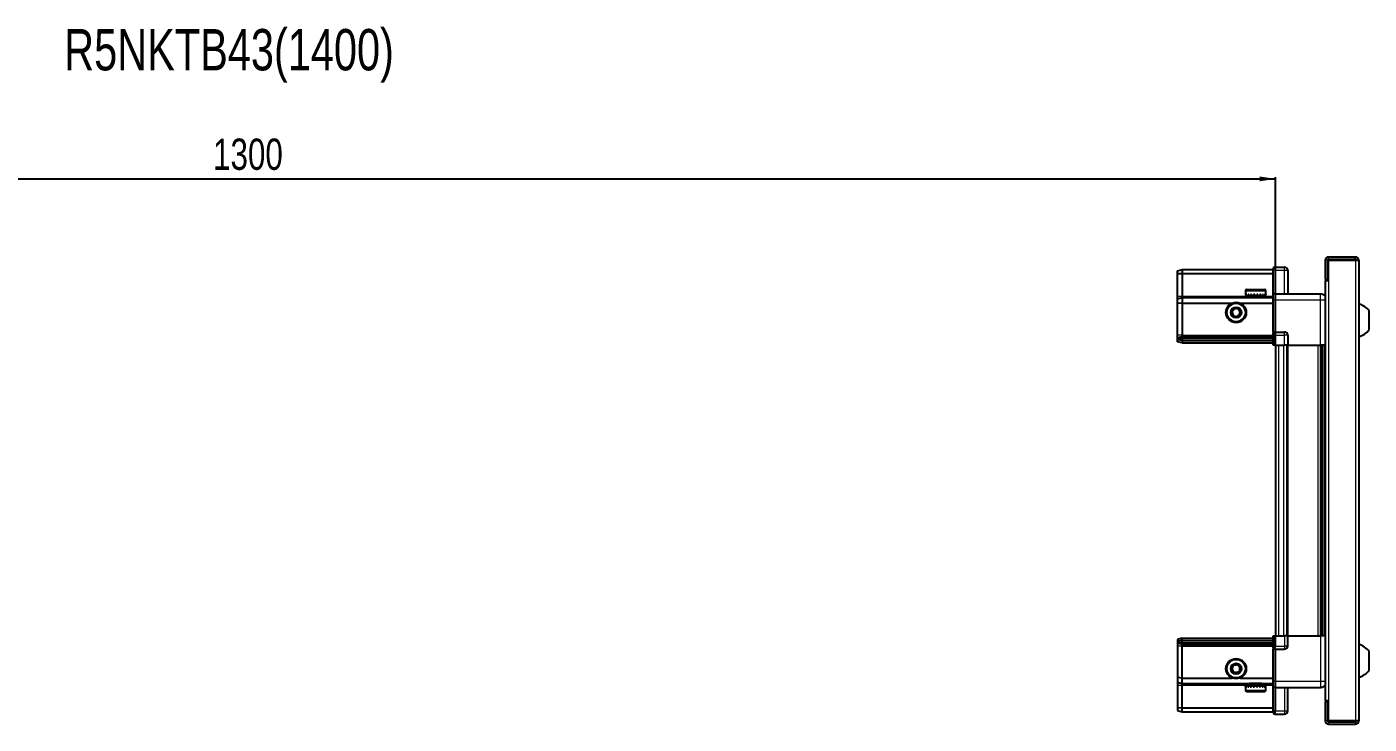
# Model space of a CAD drawing. Header units: millimetres. Extents: x 1021 to 3625, y -589 to 1439.
# Drawn here: x 2196 to 3055, y 993 to 1439 of the extents above; entities that cross this region are included whole.
import ezdxf

# ---------------------------------------------------------------- set-up
doc = ezdxf.new("R2010")
doc.units = ezdxf.units.MM
doc.layers.add('FORMAT', color=7, linetype='Continuous')
doc.styles.add('SLDTEXTSTYLE0', font='TXT', dxfattribs={"width": 0.75})
doc.dimstyles.new('SLDDIMSTYLE0', dxfattribs={"dimtxt": 20, "dimasz": 10, "dimexe": 0, "dimexo": 0.0625, "dimgap": 5, "dimtad": 2, "dimdec": 1, "dimrnd": 1e-09, "dimzin": 12, "dimdsep": 46, "dimtxsty": 'SLDTEXTSTYLE0', "dimsah": 1, "dimcen": 0.09, "dimadec": 0, "dimazin": 3, "dimtfac": 1, "dimtofl": 0, "dimtmove": 0, "dimatfit": 3, "dimfxl": 0, "dimfrac": 2, "dimtolj": 1, "dimtzin": 12, "dimarcsym": 0})

# ---------------------------------------------------------------- blocks, each defined once
blk = doc.blocks.new('_D_4')
at = {"layer": 'FORMAT'}
for p, q in [((1695.13, 1235.67), (1695.13, 1343.16)), ((1695.13, 1342.16), (2995.13, 1342.16)), ((2995.13, 1235.67), (2995.13, 1343.16))]:
    blk.add_line(p, q, dxfattribs=at)
for points in [[(1695.13, 1342.16), (1705.13, 1340.63), (1705.13, 1343.7)], [(2995.13, 1342.16), (2985.13, 1343.7), (2985.13, 1340.63)]]:
    blk.add_solid(points, dxfattribs=at)
at = {"layer": 'FORMAT', "insert": (2315.58, 1367.95), "char_height": 20, "attachment_point": 1, "style": 'SLDTEXTSTYLE0'}
blk.add_mtext('1300', dxfattribs=at)

msp = doc.modelspace()

# ---------------------------------------------------------------- linework, layer by layer
at = {"color": 7, "linetype": 'Continuous', "lineweight": 25}
for p, q in [((3026.98, 1290.06), (3026.98, 1277.66)), ((3028.48, 1290.06), (3028.48, 1277.66)), ((3028.98, 1277.16), (3028.98, 1290.06)), ((3028.98, 1290.06), (3046.38, 1290.06)), ((3046.38, 1292.16), (3029.08, 1292.16)), ((3046.38, 1290.66), (3029.08, 1290.66)), ((3046.38, 1290.66), (3046.38, 1292.16)), ((3046.38, 1290.06), (3048.48, 1290.06)), ((3048.48, 1290.06), (3048.48, 995.26)), ((2932.48, 1283.36), (2935.48, 1284.16)), ((2932.48, 1281.51), (2932.48, 1283.36)), ((2932.48, 1281.51), (2935.48, 1281.66)), ((2932.48, 1267.16), (2932.48, 1281.51)), ((2935.48, 1284.16), (2935.48, 1281.66)), ((2935.48, 1284.16), (2993.78, 1284.16)), ((2935.48, 1281.66), (2935.48, 1267.16)), ((2935.48, 1281.66), (2993.78, 1281.66)), ((2994.65, 1285.66), (2993.78, 1285.16)), ((2994.65, 1285.66), (2993.78, 1285.16)), ((2993.78, 1285.16), (2993.78, 1283.66)), ((2993.78, 1268.86), (2993.78, 1283.66)), ((2994.98, 1285.66), (2994.65, 1285.66)), ((2994.98, 1285.66), (2994.65, 1285.66)), ((2994.98, 1285.66), (2994.98, 1285.66)), ((2994.98, 1283.66), (2994.98, 1285.66)), ((2994.98, 1285.66), (3000.98, 1285.66)), ((2994.98, 1283.66), (2994.98, 1268.86)), ((3002.98, 1283.66), (3002.98, 1268.66)), ((2976.78, 1271.36), (2988.18, 1271.36)), ((3026.88, 1277.16), (3026.88, 1008.16)), ((3026.88, 1277.16), (3028.98, 1277.16)), ((3026.98, 1277.66), (3028.48, 1277.66)), ((2932.48, 1265.36), (2932.48, 1267.16)), ((2932.48, 1265.36), (2935.48, 1266.16)), ((2932.48, 1262.33), (2932.48, 1265.36)), ((2935.48, 1262.66), (2932.48, 1262.33)), ((2932.48, 1242.16), (2932.48, 1262.33)), ((2935.48, 1267.16), (2935.48, 1266.16)), ((2935.48, 1266.16), (2935.48, 1262.66)), ((2935.48, 1266.16), (2993.78, 1266.16)), ((2935.48, 1262.66), (2935.48, 1242.16)), ((2935.48, 1262.66), (2967.48, 1262.66)), ((2972.48, 1262.66), (2993.78, 1262.66)), ((2975.98, 1270.56), (2975.98, 1267.66)), ((2975.98, 1267.66), (2976.02, 1267.66)), ((2976.14, 1268.16), (2976.02, 1268.16)), ((2976.02, 1268.16), (2976.02, 1267.66)), ((2976.02, 1267.66), (2976.14, 1267.66)), ((2976.14, 1268.16), (2976.14, 1267.66)), ((2976.14, 1267.66), (2976.55, 1267.66)), ((2976.89, 1268.16), (2976.55, 1268.16)), ((2976.55, 1268.16), (2976.55, 1267.66)), ((2976.55, 1267.66), (2976.89, 1267.66)), ((2976.89, 1268.16), (2976.89, 1267.66)), ((2976.89, 1267.66), (2977.66, 1267.66)), ((2978.19, 1268.16), (2977.66, 1268.16)), ((2977.66, 1268.16), (2977.66, 1267.66)), ((2977.66, 1267.66), (2978.19, 1267.66)), ((2978.08, 1267.66), (2978.08, 1267.56)), ((2978.08, 1267.56), (2986.88, 1267.56)), ((2978.19, 1268.16), (2978.19, 1267.66)), ((2978.19, 1267.66), (2979.25, 1267.66)), ((2978.48, 1267.16), (2979.17, 1266.68)), ((2978.48, 1267.16), (2986.48, 1267.16)), ((2979.17, 1266.68), (2978.48, 1266.2)), ((2978.48, 1266.2), (2978.48, 1266.16)), ((2978.48, 1266.2), (2986.48, 1266.2)), ((2979.17, 1266.68), (2985.79, 1266.68)), ((2979.91, 1268.16), (2979.25, 1268.16)), ((2979.25, 1268.16), (2979.25, 1267.66)), ((2979.25, 1267.66), (2979.91, 1267.66)), ((2979.91, 1268.16), (2979.91, 1267.66)), ((2979.91, 1267.66), (2981.15, 1267.66)), ((2981.88, 1268.16), (2981.15, 1268.16)), ((2981.15, 1268.16), (2981.15, 1267.66)), ((2981.15, 1267.66), (2981.58, 1267.66)), ((2981.58, 1268.16), (2981.58, 1267.66)), ((2981.88, 1268.16), (2981.88, 1267.66)), ((2981.88, 1267.66), (2983.18, 1267.66)), ((2983.9, 1268.16), (2983.18, 1268.16)), ((2983.18, 1268.16), (2983.18, 1267.66)), ((2983.45, 1268.16), (2983.45, 1267.66)), ((2983.45, 1267.66), (2983.9, 1267.66)), ((2983.9, 1268.16), (2983.9, 1267.66)), ((2983.9, 1267.66), (2985.14, 1267.66)), ((2985.8, 1268.16), (2985.14, 1268.16)), ((2985.14, 1268.16), (2985.14, 1267.66)), ((2985.14, 1267.66), (2985.8, 1267.66)), ((2985.79, 1266.68), (2986.48, 1267.16)), ((2986.48, 1266.2), (2985.79, 1266.68)), ((2985.8, 1268.16), (2985.8, 1267.66)), ((2985.8, 1267.66), (2986.84, 1267.66)), ((2986.48, 1266.16), (2986.48, 1266.2)), ((2987.36, 1268.16), (2986.84, 1268.16)), ((2986.84, 1268.16), (2986.84, 1267.66)), ((2986.84, 1267.66), (2987.36, 1267.66)), ((2986.88, 1267.56), (2986.88, 1267.66)), ((2987.36, 1268.16), (2987.36, 1267.66)), ((2987.36, 1267.66), (2988.12, 1267.66)), ((2988.45, 1268.16), (2988.12, 1268.16)), ((2988.12, 1268.16), (2988.12, 1267.66)), ((2988.12, 1267.66), (2988.45, 1267.66)), ((2988.45, 1268.16), (2988.45, 1267.66)), ((2988.45, 1267.66), (2988.84, 1267.66)), ((2988.95, 1268.16), (2988.84, 1268.16)), ((2988.84, 1268.16), (2988.84, 1267.66)), ((2988.84, 1267.66), (2988.95, 1267.66)), ((2988.95, 1268.16), (2988.95, 1267.66)), ((2988.95, 1267.66), (2988.98, 1267.66)), ((2988.98, 1267.66), (2988.98, 1270.56)), ((2993.78, 1268.66), (2993.78, 1268.86)), ((2994.98, 1268.66), (2993.78, 1268.66)), ((2993.78, 1264.66), (2993.78, 1268.66)), ((2993.78, 1244.36), (2993.78, 1264.66)), ((2994.98, 1268.86), (2994.98, 1268.66)), ((2994.98, 1268.66), (2994.98, 1264.66)), ((2994.98, 1268.66), (3023.98, 1268.66)), ((2994.98, 1264.66), (2994.98, 1244.36)), ((3055.08, 1245.66), (3055.08, 1257.66)), ((2932.48, 1240.36), (2932.48, 1242.16)), ((2935.48, 1241.16), (2932.48, 1240.36)), ((2932.48, 1239.62), (2932.48, 1240.36)), ((2935.48, 1240.16), (2932.48, 1239.62)), ((2932.48, 1239.12), (2932.48, 1239.62)), ((2932.48, 1237.97), (2932.48, 1239.12)), ((2935.48, 1238.66), (2932.48, 1239.12)), ((2935.48, 1237.16), (2932.48, 1237.97)), ((2935.48, 1242.16), (2935.48, 1241.16)), ((2935.48, 1241.16), (2935.48, 1240.16)), ((2935.48, 1241.16), (2993.78, 1241.16)), ((2935.48, 1240.16), (2935.48, 1238.66)), ((2935.48, 1240.16), (2993.78, 1240.16)), ((2935.48, 1238.66), (2993.78, 1238.66)), ((2935.48, 1238.66), (2935.48, 1237.16)), ((2935.48, 1237.16), (2993.78, 1237.16)), ((2993.78, 1244.16), (2993.78, 1244.36)), ((2994.98, 1244.16), (2993.78, 1244.16)), ((2993.78, 1244.16), (2993.78, 1243.49)), ((2993.78, 1235.66), (2993.78, 1243.49)), ((2994.65, 1242.16), (2994.65, 1235.66)), ((2994.98, 1244.36), (2994.98, 1244.16)), ((2994.98, 1242.16), (2994.98, 1244.16)), ((2994.98, 1244.16), (3000.98, 1244.16)), ((2994.98, 1242.16), (2994.98, 1244.16)), ((2994.98, 1242.16), (2994.98, 1235.66)), ((3002.98, 1242.16), (3002.98, 1235.66)), ((2994.65, 1235.66), (2993.78, 1235.66)), ((2994.98, 1235.66), (2994.65, 1235.66)), ((2994.98, 1235.66), (3000.98, 1235.66)), ((2995.13, 1235.66), (2995.13, 1049.66)), ((3002.98, 1235.66), (3000.98, 1235.66)), ((3002.33, 1235.66), (3002.33, 1049.66)), ((3002.98, 1235.66), (3023.98, 1235.66)), ((3025.01, 1049.66), (3025.01, 1235.66)), ((3025.04, 1049.66), (3025.04, 1235.66)), ((3026.83, 1235.66), (3026.83, 1049.66)), ((2935.48, 1048.16), (2932.48, 1047.36)), ((2935.48, 1046.66), (2935.48, 1048.16)), ((2935.48, 1048.16), (2993.78, 1048.16)), ((2993.78, 1041.84), (2993.78, 1049.66)), ((2993.78, 1049.66), (2994.65, 1049.66)), ((2994.65, 1049.66), (2994.65, 1049.66)), ((2994.65, 1049.66), (2994.65, 1043.16)), ((2994.98, 1049.66), (2994.65, 1049.66)), ((2994.98, 1049.66), (2994.98, 1043.16)), ((2994.98, 1049.66), (2994.98, 1049.66)), ((2994.98, 1049.66), (2994.98, 1043.16)), ((2994.98, 1049.66), (3000.98, 1049.66)), ((3002.98, 1049.66), (3000.98, 1049.66)), ((3002.98, 1043.16), (3002.98, 1049.66)), ((3002.98, 1049.66), (3023.98, 1049.66)), ((2932.48, 1047.36), (2932.48, 1046.21)), ((2935.48, 1046.66), (2932.48, 1046.21)), ((2932.48, 1046.21), (2932.48, 1045.71)), ((2935.48, 1045.16), (2932.48, 1045.71)), ((2932.48, 1045.71), (2932.48, 1044.97)), ((2935.48, 1044.16), (2932.48, 1044.97)), ((2932.48, 1044.97), (2932.48, 1043.16)), ((2932.48, 1043.16), (2932.48, 1023)), ((2935.48, 1045.16), (2935.48, 1046.66)), ((2935.48, 1046.66), (2993.78, 1046.66)), ((2935.48, 1045.16), (2993.78, 1045.16)), ((2935.48, 1044.16), (2935.48, 1045.16)), ((2935.48, 1044.16), (2993.78, 1044.16)), ((2935.48, 1043.16), (2935.48, 1044.16)), ((2935.48, 1022.66), (2935.48, 1043.16)), ((2993.78, 1041.84), (2993.78, 1041.16)), ((2994.98, 1041.16), (2993.78, 1041.16)), ((2993.78, 1040.96), (2993.78, 1041.16)), ((2993.78, 1020.66), (2993.78, 1040.96)), ((2994.98, 1041.16), (2994.98, 1043.16)), ((2994.98, 1041.16), (2994.98, 1040.96)), ((2994.98, 1041.16), (3000.98, 1041.16)), ((2994.98, 1040.96), (2994.98, 1020.66)), ((3055.08, 1027.66), (3055.08, 1039.66)), ((2935.48, 1022.66), (2932.48, 1023)), ((2932.48, 1023), (2932.48, 1019.97)), ((2935.48, 1022.66), (2967.48, 1022.66)), ((2935.48, 1019.16), (2935.48, 1022.66)), ((2972.48, 1022.66), (2993.78, 1022.66)), ((2932.48, 1019.97), (2935.48, 1019.16)), ((2932.48, 1019.97), (2932.48, 1018.16)), ((2932.48, 1018.16), (2932.48, 1003.82)), ((2935.48, 1019.16), (2993.78, 1019.16)), ((2935.48, 1018.16), (2935.48, 1019.16)), ((2935.48, 1003.66), (2935.48, 1018.16)), ((2975.98, 1017.66), (2975.98, 1014.76)), ((2976, 1017.66), (2975.98, 1017.66)), ((2976, 1017.16), (2976, 1017.66)), ((2976.1, 1017.66), (2976, 1017.66)), ((2976, 1017.16), (2976.1, 1017.16)), ((2976.1, 1017.16), (2976.1, 1017.66)), ((2976.47, 1017.66), (2976.1, 1017.66)), ((2976.47, 1017.16), (2976.47, 1017.66)), ((2976.79, 1017.66), (2976.47, 1017.66)), ((2976.47, 1017.16), (2976.79, 1017.16)), ((2988.18, 1013.96), (2976.78, 1013.96)), ((2976.79, 1017.16), (2976.79, 1017.66)), ((2977.53, 1017.66), (2976.79, 1017.66)), ((2977.53, 1017.16), (2977.53, 1017.66)), ((2978.04, 1017.66), (2977.53, 1017.66)), ((2977.53, 1017.16), (2978.04, 1017.16)), ((2978.04, 1017.16), (2978.04, 1017.66)), ((2979.07, 1017.66), (2978.04, 1017.66)), ((2978.08, 1017.76), (2978.08, 1017.66)), ((2986.88, 1017.76), (2978.08, 1017.76)), ((2978.48, 1019.16), (2978.48, 1019.13)), ((2978.48, 1019.13), (2979.17, 1018.65)), ((2986.48, 1019.13), (2978.48, 1019.13)), ((2979.17, 1018.65), (2978.48, 1018.16)), ((2986.48, 1018.16), (2978.48, 1018.16)), ((2979.07, 1017.16), (2979.07, 1017.66)), ((2979.72, 1017.66), (2979.07, 1017.66)), ((2979.07, 1017.16), (2979.72, 1017.16)), ((2985.79, 1018.65), (2979.17, 1018.65)), ((2979.72, 1017.16), (2979.72, 1017.66)), ((2980.95, 1017.66), (2979.72, 1017.66)), ((2980.95, 1017.16), (2980.95, 1017.66)), ((2981.44, 1017.66), (2980.95, 1017.66)), ((2980.95, 1017.16), (2981.68, 1017.16)), ((2981.44, 1017.16), (2981.44, 1017.66)), ((2981.68, 1017.16), (2981.68, 1017.66)), ((2982.98, 1017.66), (2981.68, 1017.66)), ((2982.98, 1017.16), (2982.98, 1017.66)), ((2982.98, 1017.16), (2983.71, 1017.16)), ((2983.31, 1017.16), (2983.31, 1017.66)), ((2983.71, 1017.66), (2983.31, 1017.66)), ((2983.71, 1017.16), (2983.71, 1017.66)), ((2984.95, 1017.66), (2983.71, 1017.66)), ((2984.95, 1017.16), (2984.95, 1017.66)), ((2985.62, 1017.66), (2984.95, 1017.66)), ((2984.95, 1017.16), (2985.62, 1017.16)), ((2985.62, 1017.16), (2985.62, 1017.66)), ((2986.69, 1017.66), (2985.62, 1017.66)), ((2985.79, 1018.65), (2986.48, 1019.13)), ((2986.48, 1018.16), (2985.79, 1018.65)), ((2986.48, 1019.13), (2986.48, 1019.16)), ((2986.69, 1017.16), (2986.69, 1017.66)), ((2987.23, 1017.66), (2986.69, 1017.66)), ((2986.69, 1017.16), (2987.23, 1017.16)), ((2986.88, 1017.66), (2986.88, 1017.76)), ((2987.23, 1017.16), (2987.23, 1017.66)), ((2988.02, 1017.66), (2987.23, 1017.66)), ((2988.02, 1017.16), (2988.02, 1017.66)), ((2988.37, 1017.66), (2988.02, 1017.66)), ((2988.02, 1017.16), (2988.37, 1017.16)), ((2988.37, 1017.16), (2988.37, 1017.66)), ((2988.8, 1017.66), (2988.37, 1017.66)), ((2988.8, 1017.16), (2988.8, 1017.66)), ((2988.93, 1017.66), (2988.8, 1017.66)), ((2988.8, 1017.16), (2988.93, 1017.16)), ((2988.93, 1017.16), (2988.93, 1017.66)), ((2988.98, 1017.66), (2988.93, 1017.66)), ((2988.98, 1014.76), (2988.98, 1017.66)), ((2993.78, 1016.66), (2993.78, 1020.66)), ((2994.98, 1016.66), (2993.78, 1016.66)), ((2993.78, 1016.46), (2993.78, 1016.66)), ((2993.78, 1001.66), (2993.78, 1016.46)), ((2994.98, 1020.66), (2994.98, 1016.66)), ((2994.98, 1016.66), (2994.98, 1016.46)), ((2994.98, 1016.66), (3023.98, 1016.66)), ((2994.98, 1016.46), (2994.98, 1001.66)), ((2994.98, 1016.46), (2994.98, 1001.66)), ((3002.98, 1001.66), (3002.98, 1016.66)), ((3028.98, 1008.16), (3026.88, 1008.16)), ((3026.98, 1007.66), (3028.48, 1007.66)), ((3026.98, 1007.66), (3026.98, 995.26)), ((3028.48, 1007.66), (3028.48, 995.26)), ((3028.98, 995.26), (3028.98, 1008.16)), ((2932.48, 1003.82), (2935.48, 1003.66)), ((2932.48, 1003.82), (2932.48, 1001.97)), ((2932.48, 1001.97), (2935.48, 1001.16)), ((2935.48, 1003.66), (2993.78, 1003.66)), ((2935.48, 1001.16), (2935.48, 1003.66)), ((2935.48, 1001.16), (2993.78, 1001.16)), ((2993.78, 1001.66), (2993.78, 1000.16)), ((2993.78, 1000.16), (2994.65, 999.66)), ((2994.98, 999.66), (2994.65, 999.66)), ((2994.98, 999.66), (2994.98, 1001.66)), ((2994.98, 999.66), (3000.98, 999.66)), ((3046.38, 995.26), (3028.98, 995.26)), ((3029.08, 994.66), (3046.38, 994.66)), ((3029.08, 993.16), (3046.38, 993.16)), ((3048.48, 995.26), (3046.38, 995.26)), ((3046.38, 994.66), (3046.38, 993.16))]:
    msp.add_line(p, q, dxfattribs=at)
at = {"color": 8, "linetype": 'Continuous', "lineweight": 18}
for p, q in [((3028.48, 1290.06), (3026.98, 1290.06)), ((3029.08, 1290.66), (3029.08, 1292.16)), ((3046.38, 1290.06), (3046.38, 995.26)), ((2994.98, 1283.66), (2993.78, 1283.66)), ((2994.98, 1283.66), (3000.98, 1283.66)), ((3000.98, 1283.66), (3000.98, 1285.66)), ((3000.98, 1268.66), (3000.98, 1283.66)), ((3000.98, 1283.66), (3002.98, 1283.66)), ((3028.98, 1277.16), (3028.98, 1008.16)), ((2932.48, 1267.16), (2935.48, 1267.16)), ((2935.48, 1267.16), (2978.48, 1267.16)), ((2975.98, 1270.56), (2988.98, 1270.56)), ((2986.48, 1267.16), (2993.78, 1267.16)), ((2993.78, 1268.86), (2994.98, 1268.86)), ((2994.98, 1264.66), (2993.78, 1264.66)), ((2994.98, 1264.66), (3023.98, 1264.66)), ((3023.98, 1235.66), (3023.98, 1264.66)), ((2935.48, 1242.16), (2932.48, 1242.16)), ((2935.48, 1242.16), (2993.78, 1242.16)), ((2993.78, 1244.36), (2994.98, 1244.36)), ((2994.98, 1242.16), (2994.65, 1242.16)), ((2994.98, 1242.16), (3000.98, 1242.16)), ((3000.98, 1242.16), (3000.98, 1244.16)), ((3000.98, 1235.66), (3000.98, 1242.16)), ((3002.98, 1242.16), (3000.98, 1242.16)), ((2997.13, 1235.66), (2997.13, 1049.66)), ((3000.33, 1235.66), (3000.33, 1049.66)), ((3002.98, 1235.66), (3002.98, 1049.66)), ((3022.39, 1049.66), (3022.39, 1235.66)), ((3023.8, 1235.66), (3023.8, 1049.66)), ((3026.25, 1049.66), (3026.25, 1235.66)), ((2994.98, 1049.66), (2994.65, 1049.66)), ((3000.98, 1049.66), (3000.98, 1043.16)), ((3023.98, 1049.66), (3023.98, 1020.66)), ((2935.48, 1043.16), (2932.48, 1043.16)), ((2935.48, 1043.16), (2993.78, 1043.16)), ((2994.98, 1040.96), (2993.78, 1040.96)), ((2994.98, 1043.16), (2994.65, 1043.16)), ((2994.98, 1043.16), (3000.98, 1043.16)), ((3002.98, 1043.16), (3000.98, 1043.16)), ((3000.98, 1043.16), (3000.98, 1041.16)), ((2932.48, 1018.16), (2935.48, 1018.16)), ((2935.48, 1018.16), (2978.48, 1018.16)), ((2988.98, 1014.76), (2975.98, 1014.76)), ((2986.48, 1018.16), (2993.78, 1018.16)), ((2994.98, 1020.66), (2993.78, 1020.66)), ((2994.98, 1016.46), (2993.78, 1016.46)), ((2994.98, 1020.66), (3023.98, 1020.66)), ((3000.98, 1016.66), (3000.98, 1001.66)), ((2994.98, 1001.66), (2993.78, 1001.66)), ((2994.98, 1001.66), (3000.98, 1001.66)), ((3000.98, 1001.66), (3002.98, 1001.66)), ((3000.98, 1001.66), (3000.98, 999.66)), ((3028.48, 995.26), (3026.98, 995.26)), ((3029.08, 994.66), (3029.08, 993.16))]:
    msp.add_line(p, q, dxfattribs=at)
at = {"color": 7, "linetype": 'Continuous', "lineweight": 25}
for centre, radius in [((2969.98, 1256.66), 6.5), ((2969.98, 1256.66), 3.46), ((2969.98, 1028.66), 6.5), ((2969.98, 1028.66), 3.46)]:
    msp.add_circle(centre, radius, dxfattribs=at)
at = {"color": 8, "linetype": 'Continuous', "lineweight": 18}
for centre in [(2969.98, 1256.66), (2969.98, 1028.66)]:
    msp.add_circle(centre, 5.7, dxfattribs=at)
at = {"color": 7, "linetype": 'Continuous', "lineweight": 25}
for centre, radius, start, end in [((3029.08, 1290.06), 2.1, 90, 180), ((3029.08, 1290.06), 0.6, 90, 180), ((3046.38, 1290.06), 2.1, 0, 90), ((3046.38, 1290.06), 0.6, 0, 90), ((3000.98, 1283.66), 2, 360, 90), ((2976.78, 1270.56), 0.8, 90, 180), ((2988.18, 1270.56), 0.8, 0, 90), ((2978.08, 1267.16), 0.4, 0, 90), ((2986.88, 1267.16), 0.4, 90, 180), ((2969.98, 1256.66), 2.5, 120.74103, 180.74103), ((2969.98, 1256.66), 2.5, 180.74103, 240.74103), ((2969.98, 1256.66), 2.5, 60.74103, 120.74103), ((2969.98, 1256.66), 2.5, 240.74103, 300.74103), ((2969.98, 1256.66), 2.5, 0.74103, 60.74103), ((2969.98, 1256.66), 2.5, 300.74103, 0.74103), ((3045.46, 1250.64), 11.91, 36.1266, 75.29965), ((3045.46, 1252.69), 11.91, 284.70035, 323.8734), ((3000.98, 1242.16), 2, 0, 90), ((3000.98, 1043.16), 2, 270, 0), ((3045.46, 1032.64), 11.91, 36.1266, 75.29965), ((2969.98, 1028.66), 2.5, 95.91157, 155.91157), ((2969.98, 1028.66), 2.5, 35.91157, 95.91157), ((2969.98, 1028.66), 2.5, 155.91157, 215.91157), ((2969.98, 1028.66), 2.5, 215.91157, 275.91157), ((2969.98, 1028.66), 2.5, 275.91157, 335.91157), ((2969.98, 1028.66), 2.5, 335.91157, 35.91157), ((3045.46, 1034.69), 11.91, 284.70035, 323.8734), ((2976.78, 1014.76), 0.8, 180, 270), ((2978.08, 1018.16), 0.4, 270, 0), ((2986.88, 1018.16), 0.4, 180, 270), ((2988.18, 1014.76), 0.8, 270, 0), ((3000.98, 1001.66), 2, 270, 0), ((3029.08, 995.26), 2.1, 180, 270), ((3029.08, 995.26), 0.6, 180, 270), ((3046.38, 995.26), 0.6, 270, 0), ((3046.38, 995.26), 2.1, 270, 0)]:
    msp.add_arc(centre, radius, start, end, dxfattribs=at)
for centre, start_param, end_param in [((2991.19, 1242.16), 0, 0.722734), ((2991.19, 1043.16), 5.560451, 6.283185)]:
    msp.add_ellipse(centre, major_axis=(3.46, 0), ratio=0.57735, start_param=start_param, end_param=end_param, dxfattribs=at)
for points, knots in [([(3023.98, 1268.66), (3024.42, 1268.62), (3025.1, 1268.55), (3025.91, 1268.11), (3026.47, 1267.67), (3026.75, 1267.3), (3026.88, 1267.12)], [0, 0, 0, 0, 0.384298, 0.591173, 0.802437, 1, 1, 1, 1]), ([(2967.46, 1258.07), (2967.91, 1258.34), (2968.74, 1258.83), (2969.56, 1259.32), (2969.95, 1259.55)], [0, 0, 0, 0, 0.534686, 1, 1, 1, 1]), ([(2967.5, 1255.19), (2967.5, 1255.31), (2967.49, 1255.91), (2967.48, 1256.91), (2967.47, 1257.73), (2967.46, 1258.07)], [0, 0, 0, 0, 0.1331247, 0.6370994, 1, 1, 1, 1]), ([(2970.02, 1253.78), (2969.57, 1254.03), (2968.73, 1254.5), (2967.89, 1254.97), (2967.5, 1255.19)], [0, 0, 0, 0, 0.534686, 1, 1, 1, 1]), ([(2969.95, 1259.55), (2970.4, 1259.3), (2971.24, 1258.83), (2972.07, 1258.36), (2972.46, 1258.14)], [0, 0, 0, 0, 0.534686, 1, 1, 1, 1]), ([(2972.5, 1255.25), (2972.06, 1254.99), (2971.23, 1254.5), (2970.4, 1254.01), (2970.02, 1253.78)], [0, 0, 0, 0, 0.534686, 1, 1, 1, 1]), ([(2972.46, 1258.14), (2972.47, 1257.8), (2972.48, 1256.97), (2972.49, 1255.98), (2972.5, 1255.38), (2972.5, 1255.25)], [0, 0, 0, 0, 0.362901, 0.866875, 1, 1, 1, 1]), ([(3026.83, 1235.66), (3026.8, 1235.66), (3026.58, 1235.66), (3025.86, 1235.66), (3024.89, 1235.66), (3024.24, 1235.66), (3023.98, 1235.66)], [0, 0, 0, 0, 0.071707, 0.420979, 0.770251, 1, 1, 1, 1]), ([(3026.83, 1049.66), (3026.8, 1049.66), (3026.58, 1049.66), (3025.86, 1049.66), (3024.89, 1049.66), (3024.24, 1049.66), (3023.98, 1049.66)], [0, 0, 0, 0, 0.071707, 0.420979, 0.770251, 1, 1, 1, 1]), ([(2967.11, 1028.37), (2967.32, 1028.84), (2967.72, 1029.72), (2968.11, 1030.59), (2968.29, 1031)], [0, 0, 0, 0, 0.534686, 1, 1, 1, 1]), ([(2968.29, 1031), (2968.63, 1031.04), (2969.45, 1031.12), (2970.44, 1031.22), (2971.04, 1031.29), (2971.16, 1031.3)], [0, 0, 0, 0, 0.362901, 0.866875, 1, 1, 1, 1]), ([(2971.16, 1031.3), (2971.46, 1030.88), (2972.03, 1030.1), (2972.59, 1029.32), (2972.85, 1028.96)], [0, 0, 0, 0, 0.534686, 1, 1, 1, 1]), ([(2968.81, 1026.03), (2968.5, 1026.45), (2967.94, 1027.23), (2967.37, 1028.01), (2967.11, 1028.37)], [0, 0, 0, 0, 0.534686, 1, 1, 1, 1]), ([(2971.68, 1026.33), (2971.55, 1026.31), (2970.96, 1026.25), (2969.97, 1026.15), (2969.15, 1026.06), (2968.81, 1026.03)], [0, 0, 0, 0, 0.1331247, 0.6370994, 1, 1, 1, 1]), ([(2972.85, 1028.96), (2972.64, 1028.49), (2972.25, 1027.61), (2971.86, 1026.73), (2971.68, 1026.33)], [0, 0, 0, 0, 0.534686, 1, 1, 1, 1]), ([(3023.98, 1016.66), (3024.42, 1016.71), (3025.1, 1016.78), (3025.91, 1017.22), (3026.47, 1017.66), (3026.75, 1018.03), (3026.88, 1018.21)], [0, 0, 0, 0, 0.384298, 0.591173, 0.802437, 1, 1, 1, 1])]:
    msp.add_open_spline(points, degree=3, knots=knots, dxfattribs=at)
at = {"color": 8, "linetype": 'Continuous', "lineweight": 18}
for points in [[(3023.98, 1264.66), (3023.98, 1265.19), (3023.98, 1266.24), (3023.98, 1267.56), (3023.98, 1268.48), (3023.98, 1268.6), (3023.98, 1268.66)], [(3023.98, 1020.66), (3023.98, 1020.14), (3023.98, 1019.09), (3023.98, 1017.77), (3023.98, 1016.84), (3023.98, 1016.72), (3023.98, 1016.66)]]:
    msp.add_open_spline(points, degree=3, dxfattribs=at)
for points in [[(3023.98, 1264.66), (3024.42, 1264.66), (3025.1, 1264.66), (3025.91, 1264.66), (3026.47, 1264.66), (3026.75, 1264.66), (3026.88, 1264.66)], [(3023.98, 1020.66), (3024.42, 1020.66), (3025.1, 1020.66), (3025.91, 1020.66), (3026.47, 1020.66), (3026.75, 1020.66), (3026.88, 1020.66)]]:
    msp.add_open_spline(points, degree=3, knots=[0, 0, 0, 0, 0.384298, 0.591173, 0.802437, 1, 1, 1, 1], dxfattribs=at)

# ---------------------------------------------------------------- texts
at = {"layer": 'FORMAT', "insert": (2220.33, 1438.07), "char_height": 26.4583, "attachment_point": 1, "style": 'SLDTEXTSTYLE0'}
msp.add_mtext('R5NKTB43(1400)', dxfattribs=at)

# ---------------------------------------------------------------- dimensions: what is measured, and where the dimension line sits
at = {"layer": 'FORMAT'}
dim = msp.add_linear_dim(base=(2995.13, 1342.16), p1=(1695.13, 1235.66), p2=(2995.13, 1235.66), angle=0, dimstyle='SLDDIMSTYLE0', dxfattribs=at)
dim.commit()
dim.dimension.update_dxf_attribs({"geometry": '_D_4', "text_midpoint": (2345.13, 1342.16), "dimtype": 160})

doc.saveas('drawing.dxf')
